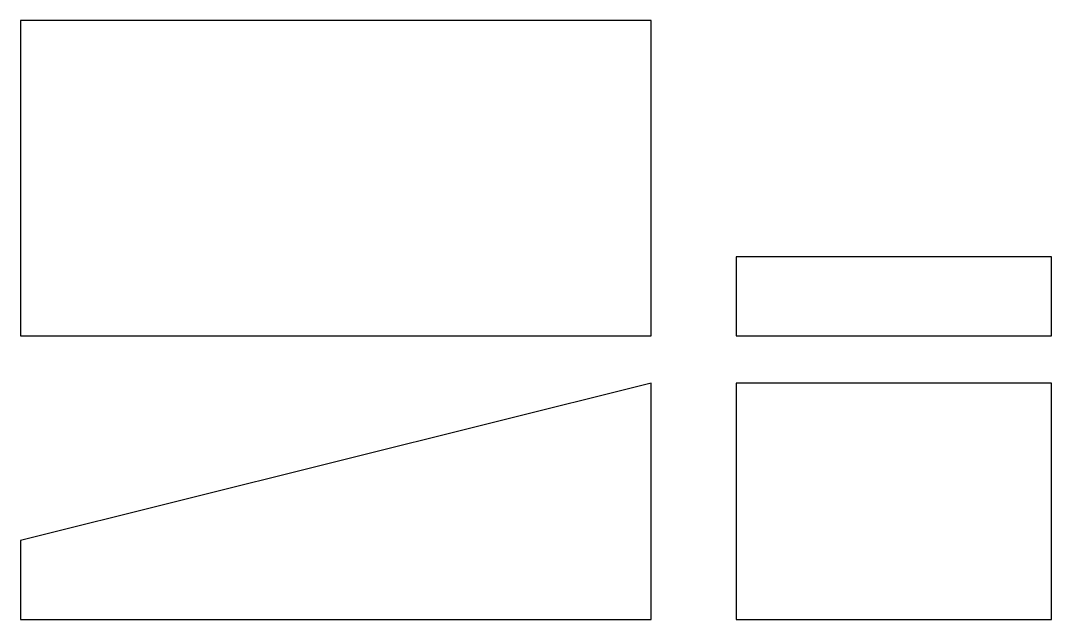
# Model space of a CAD drawing. Header units: millimetres. Extents: x 18 to 345, y 55 to 245.
import ezdxf

# ---------------------------------------------------------------- set-up
doc = ezdxf.new("R2010")
doc.units = ezdxf.units.MM

msp = doc.modelspace()

# ---------------------------------------------------------------- linework, layer by layer
at = {"layer": 'CUT_PROFILE'}
for p, q in [((218, 245), (18, 245)), ((18, 245), (18, 145)), ((218, 145), (218, 245)), ((345, 170), (245, 170)), ((245, 170), (245, 145)), ((345, 145), (345, 170)), ((18, 145), (218, 145)), ((245, 145), (345, 145)), ((218, 130), (18, 80)), ((218, 55), (218, 130)), ((345, 130), (245, 130)), ((245, 130), (245, 55)), ((345, 55), (345, 130)), ((18, 80), (18, 55)), ((18, 55), (218, 55)), ((245, 55), (345, 55))]:
    msp.add_line(p, q, dxfattribs=at)

doc.saveas('drawing.dxf')
